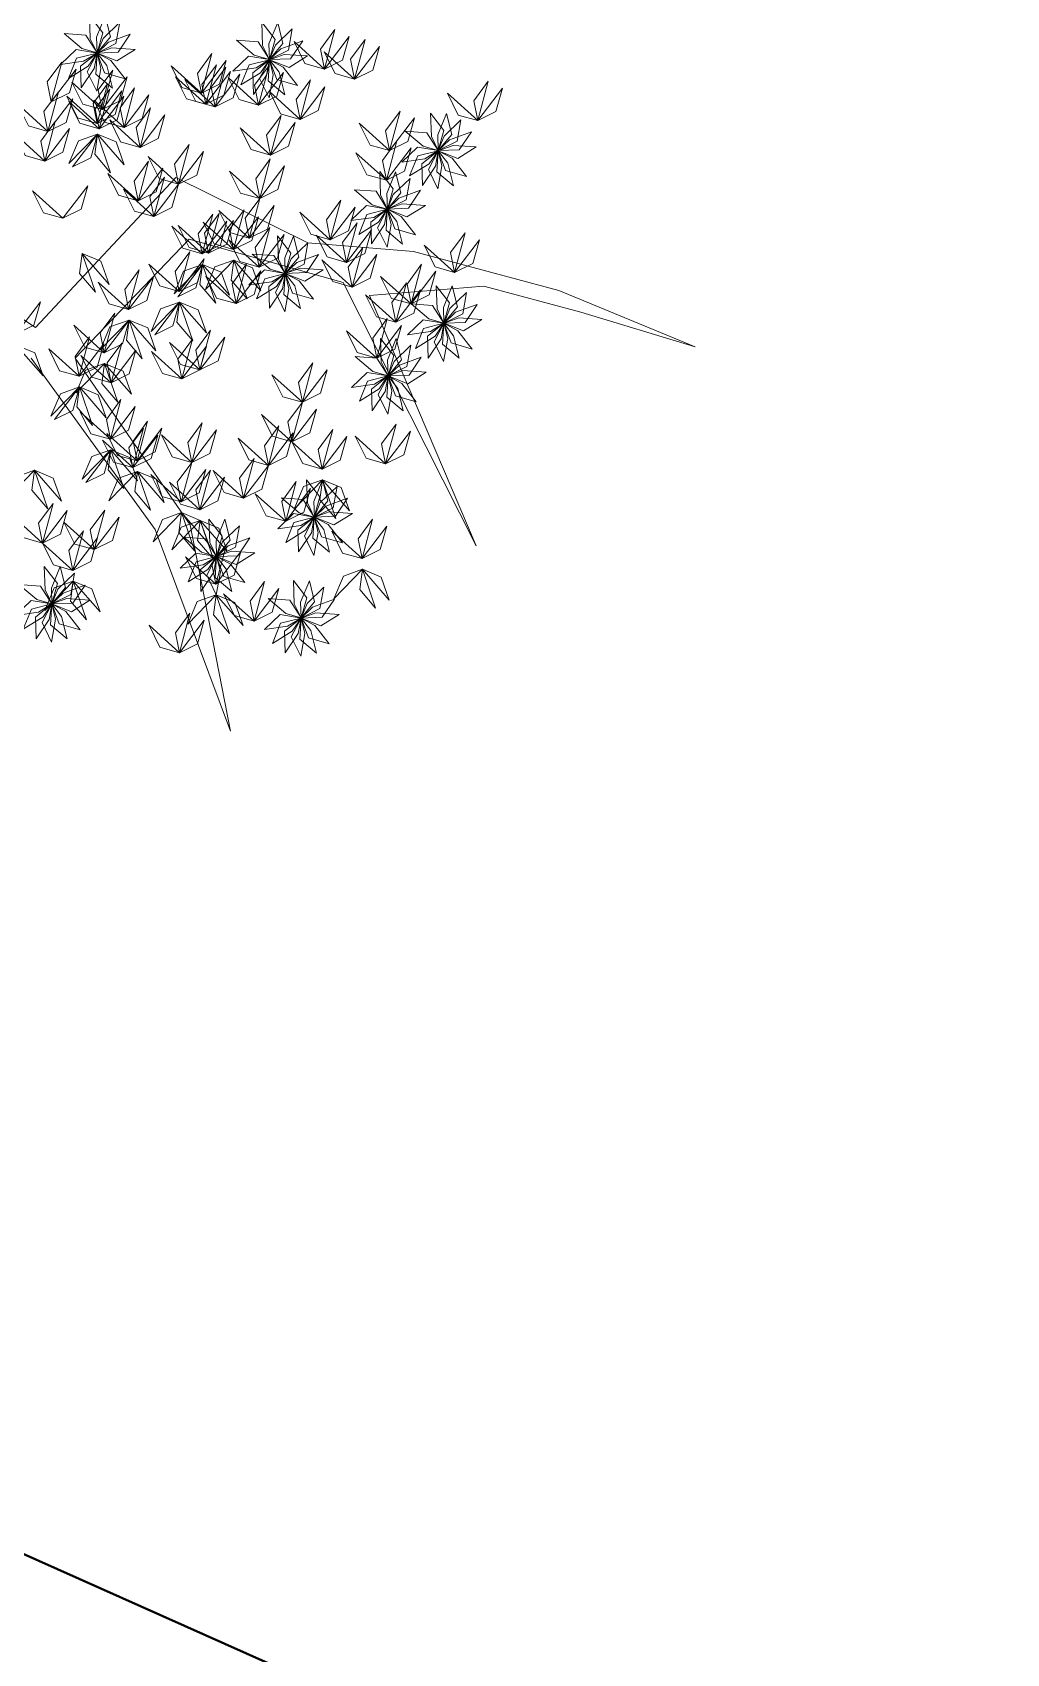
# Model space of a CAD drawing. Header units: inches. Extents: x -422522 to 22891, y -2973 to 414515.
# Drawn here: x 16899.5 to 17042.4, y 7732.5 to 7970.2 of the extents above; entities that cross this region are included whole.
import ezdxf

# ---------------------------------------------------------------- set-up
doc = ezdxf.new("R2010")
doc.units = ezdxf.units.IN
doc.header["$MEASUREMENT"] = 0
doc.layers.get('0').update_dxf_attribs({"lineweight": 40})
doc.layers.add('ARREDAMENTO', color=8, linetype='Continuous', lineweight=13)

msp = doc.modelspace()

# ---------------------------------------------------------------- linework, layer by layer
msp.add_lwpolyline([(16446.99548, 7947.9595), (18274.08639, 7134.48622), (19087.55968, 8961.57713), (17260.46877, 9775.05042)], close=True)
at = {"layer": 'ARREDAMENTO', "lineweight": 0}
for points in [[(16907.88211, 7972.67802), (16908.00125, 7969.27166), (16909.00518, 7967.19495), (16909.83487, 7970.16574), (16907.88211, 7972.67802)], [(16910.21268, 7972.65904), (16908.93602, 7969.49873), (16909.00849, 7967.19322), (16910.97477, 7969.56971), (16910.21268, 7972.65904)], [(16912.33404, 7971.69379), (16909.88234, 7969.32596), (16909.01081, 7967.19029), (16911.7737, 7968.56157), (16912.33404, 7971.69379)], [(16933.15651, 7971.70707), (16933.27564, 7968.30072), (16934.27958, 7966.224), (16935.10926, 7969.19479), (16933.15651, 7971.70707)], [(16935.48708, 7971.6881), (16934.21042, 7968.52779), (16934.28289, 7966.22227), (16936.24917, 7968.59876), (16935.48708, 7971.6881)], [(16904.17177, 7970.02817), (16906.78289, 7967.8374), (16908.99796, 7967.19388), (16907.3454, 7969.7983), (16904.17177, 7970.02817)], [(16913.8794, 7969.94914), (16910.67658, 7968.78322), (16909.01174, 7967.18668), (16912.09351, 7967.31563), (16913.8794, 7969.94914)], [(16929.44616, 7969.05722), (16932.05729, 7966.86646), (16934.27236, 7966.22294), (16932.6198, 7968.82736), (16929.44616, 7969.05722)], [(16937.60844, 7970.72284), (16935.15674, 7968.35502), (16934.2852, 7966.21935), (16937.0481, 7967.59062), (16937.60844, 7970.72284)], [(16939.15379, 7968.9782), (16935.95097, 7967.81228), (16934.28613, 7966.21573), (16937.36791, 7966.34468), (16939.15379, 7968.9782)], [(16942.34326, 7964.83798), (16941.75832, 7967.74414), (16943.88572, 7970.63413), (16942.34326, 7964.83798)], [(16942.34326, 7964.83798), (16944.99707, 7966.15903), (16945.97407, 7969.61206), (16942.34326, 7964.83798)], [(16946.77046, 7963.35782), (16946.18552, 7966.26398), (16948.31292, 7969.15397), (16946.77046, 7963.35782)], [(16903.65828, 7965.49775), (16907.03352, 7965.97229), (16908.99392, 7967.1878), (16905.95268, 7967.7024), (16903.65828, 7965.49775)], [(16904.80713, 7963.46993), (16907.69756, 7965.27628), (16908.99408, 7967.18407), (16906.00646, 7966.4172), (16904.80713, 7963.46993)], [(16906.68145, 7962.08471), (16908.58728, 7964.91053), (16908.99574, 7967.18073), (16906.57832, 7965.26498), (16906.68145, 7962.08471)], [(16908.95714, 7961.5816), (16909.54884, 7964.93828), (16908.99861, 7967.17835), (16907.5694, 7964.44498), (16908.95714, 7961.5816)], [(16911.24073, 7962.04759), (16910.41598, 7965.35474), (16909.00221, 7967.17735), (16908.80832, 7964.09897), (16911.24073, 7962.04759)], [(16913.13735, 7963.40212), (16911.03876, 7966.08789), (16909.0059, 7967.17789), (16910.08086, 7964.2868), (16913.13735, 7963.40212)], [(16914.58154, 7967.72678), (16911.18139, 7967.96436), (16909.01111, 7967.183), (16911.8789, 7966.04733), (16914.58154, 7967.72678)], [(16924.30301, 7961.30308), (16923.71808, 7964.20924), (16925.84548, 7967.09923), (16924.30301, 7961.30308)], [(16928.93268, 7964.5268), (16932.30792, 7965.00134), (16934.26832, 7966.21686), (16931.22708, 7966.73146), (16928.93268, 7964.5268)], [(16939.85594, 7966.75583), (16936.45579, 7966.99342), (16934.28551, 7966.21205), (16937.1533, 7965.07639), (16939.85594, 7966.75583)], [(16942.34326, 7964.83798), (16939.4907, 7965.64473), (16937.89115, 7968.8571), (16942.34326, 7964.83798)], [(16946.77046, 7963.35782), (16943.9179, 7964.16457), (16942.31835, 7967.37694), (16946.77046, 7963.35782)], [(16946.77046, 7963.35782), (16949.42427, 7964.67887), (16950.40127, 7968.1319), (16946.77046, 7963.35782)], [(16902.28312, 7960.04621), (16901.69818, 7962.95237), (16903.82558, 7965.84236), (16902.28312, 7960.04621)], [(16902.28312, 7960.04621), (16904.93693, 7961.36727), (16905.91392, 7964.82029), (16902.28312, 7960.04621)], [(16909.7619, 7958.90082), (16909.17697, 7961.80698), (16911.30437, 7964.69697), (16909.7619, 7958.90082)], [(16924.30301, 7961.30308), (16921.45046, 7962.10982), (16919.85091, 7965.3222), (16924.30301, 7961.30308)], [(16924.30301, 7961.30308), (16926.95683, 7962.62413), (16927.93382, 7966.07715), (16924.30301, 7961.30308)], [(16924.95898, 7959.68069), (16924.37404, 7962.58685), (16926.50145, 7965.47684), (16924.95898, 7959.68069)], [(16924.95898, 7959.68069), (16927.6128, 7961.00174), (16928.58979, 7964.45477), (16924.95898, 7959.68069)], [(16926.32561, 7959.29588), (16925.74067, 7962.20204), (16927.86807, 7965.09203), (16926.32561, 7959.29588)], [(16930.08153, 7962.49899), (16932.97195, 7964.30533), (16934.26847, 7966.21313), (16931.28085, 7965.44626), (16930.08153, 7962.49899)], [(16931.95585, 7961.11376), (16933.86167, 7963.93958), (16934.27013, 7966.20978), (16931.85272, 7964.29404), (16931.95585, 7961.11376)], [(16932.69176, 7959.56209), (16932.10683, 7962.46825), (16934.23423, 7965.35824), (16932.69176, 7959.56209)], [(16932.69176, 7959.56209), (16935.34558, 7960.88314), (16936.32257, 7964.33617), (16932.69176, 7959.56209)], [(16934.23154, 7960.61065), (16934.82323, 7963.96734), (16934.27301, 7966.20741), (16932.84379, 7963.47403), (16934.23154, 7960.61065)], [(16936.51512, 7961.07665), (16935.69038, 7964.3838), (16934.2766, 7966.2064), (16934.08271, 7963.12803), (16936.51512, 7961.07665)], [(16938.41174, 7962.43117), (16936.31316, 7965.11695), (16934.28029, 7966.20695), (16935.35525, 7963.31585), (16938.41174, 7962.43117)], [(16909.7619, 7958.90082), (16906.90935, 7959.70757), (16905.3098, 7962.91994), (16909.7619, 7958.90082)], [(16908.99841, 7956.8594), (16908.41347, 7959.76556), (16910.54088, 7962.65555), (16908.99841, 7956.8594)], [(16909.31567, 7956.08032), (16908.73074, 7958.98648), (16910.85814, 7961.87648), (16909.31567, 7956.08032)], [(16909.7619, 7958.90082), (16912.41572, 7960.22188), (16913.39271, 7963.6749), (16909.7619, 7958.90082)], [(16912.95808, 7956.26249), (16912.37314, 7959.16865), (16914.50054, 7962.05864), (16912.95808, 7956.26249)], [(16924.95898, 7959.68069), (16922.10643, 7960.48744), (16920.50688, 7963.69981), (16924.95898, 7959.68069)], [(16926.32561, 7959.29588), (16923.47305, 7960.10263), (16921.8735, 7963.315), (16926.32561, 7959.29588)], [(16926.32561, 7959.29588), (16928.97942, 7960.61693), (16929.95642, 7964.06996), (16926.32561, 7959.29588)], [(16932.69176, 7959.56209), (16929.83921, 7960.36884), (16928.23966, 7963.58121), (16932.69176, 7959.56209)], [(16938.77393, 7957.45425), (16938.18899, 7960.36041), (16940.31639, 7963.2504), (16938.77393, 7957.45425)], [(16938.77393, 7957.45425), (16941.42774, 7958.7753), (16942.40473, 7962.22833), (16938.77393, 7957.45425)], [(16964.82504, 7957.27815), (16964.24011, 7960.18431), (16966.36751, 7963.0743), (16964.82504, 7957.27815)], [(16964.82504, 7957.27815), (16967.47886, 7958.5992), (16968.45585, 7962.05222), (16964.82504, 7957.27815)], [(16901.80435, 7955.69506), (16898.9518, 7956.50181), (16897.35225, 7959.71418), (16901.80435, 7955.69506)], [(16901.80435, 7955.69506), (16901.21941, 7958.60122), (16903.34682, 7961.49121), (16901.80435, 7955.69506)], [(16901.80435, 7955.69506), (16904.45817, 7957.01611), (16905.43516, 7960.46913), (16901.80435, 7955.69506)], [(16908.99841, 7956.8594), (16906.14586, 7957.66615), (16904.54631, 7960.87852), (16908.99841, 7956.8594)], [(16909.31567, 7956.08032), (16906.46312, 7956.88707), (16904.86357, 7960.09944), (16909.31567, 7956.08032)], [(16912.95808, 7956.26249), (16910.10552, 7957.06924), (16908.50597, 7960.28161), (16912.95808, 7956.26249)], [(16908.99841, 7956.8594), (16911.65223, 7958.18045), (16912.62922, 7961.63347), (16908.99841, 7956.8594)], [(16909.31567, 7956.08032), (16911.96949, 7957.40138), (16912.94648, 7960.8544), (16909.31567, 7956.08032)], [(16912.95808, 7956.26249), (16915.61189, 7957.58354), (16916.58889, 7961.03656), (16912.95808, 7956.26249)], [(16938.77393, 7957.45425), (16935.92137, 7958.261), (16934.32182, 7961.47337), (16938.77393, 7957.45425)], [(16964.82504, 7957.27815), (16961.97249, 7958.08489), (16960.37294, 7961.29726), (16964.82504, 7957.27815)], [(16901.32559, 7951.34391), (16900.74065, 7954.25006), (16902.86805, 7957.14006), (16901.32559, 7951.34391)], [(16915.31296, 7953.35145), (16912.4604, 7954.1582), (16910.86085, 7957.37057), (16915.31296, 7953.35145)], [(16915.31296, 7953.35145), (16914.72802, 7956.25761), (16916.85542, 7959.1476), (16915.31296, 7953.35145)], [(16915.31296, 7953.35145), (16917.96677, 7954.6725), (16918.94377, 7958.12552), (16915.31296, 7953.35145)], [(16934.43309, 7952.21688), (16933.84816, 7955.12303), (16935.97556, 7958.01303), (16934.43309, 7952.21688)], [(16934.43309, 7952.21688), (16937.08691, 7953.53793), (16938.0639, 7956.99095), (16934.43309, 7952.21688)], [(16951.89936, 7952.88524), (16951.31443, 7955.7914), (16953.44183, 7958.68139), (16951.89936, 7952.88524)], [(16951.89936, 7952.88524), (16954.55318, 7954.20629), (16955.53017, 7957.65931), (16951.89936, 7952.88524)], [(16957.90701, 7958.36223), (16958.02614, 7954.95588), (16959.03008, 7952.87916), (16959.85976, 7955.84995), (16957.90701, 7958.36223)], [(16960.23757, 7958.34326), (16958.96092, 7955.18295), (16959.03338, 7952.87743), (16960.99967, 7955.25392), (16960.23757, 7958.34326)], [(16962.35894, 7957.378), (16959.90724, 7955.01018), (16959.0357, 7952.87451), (16961.79859, 7954.24578), (16962.35894, 7957.378)], [(16901.32559, 7951.34391), (16898.47303, 7952.15065), (16896.87348, 7955.36302), (16901.32559, 7951.34391)], [(16901.32559, 7951.34391), (16903.9794, 7952.66496), (16904.9564, 7956.11798), (16901.32559, 7951.34391)], [(16909.05077, 7955.29241), (16906.25844, 7954.29704), (16904.8769, 7950.98505), (16909.05077, 7955.29241)], [(16905.41996, 7950.51834), (16908.07378, 7951.83939), (16909.05077, 7955.29241), (16905.41996, 7950.51834)], [(16909.05077, 7955.29241), (16908.66115, 7952.35369), (16910.97673, 7949.61216), (16909.05077, 7955.29241)], [(16909.05077, 7955.29241), (16911.78686, 7954.15147), (16912.99218, 7950.77137), (16909.05077, 7955.29241)], [(16934.43309, 7952.21688), (16931.58054, 7953.02362), (16929.98099, 7956.23599), (16934.43309, 7952.21688)], [(16951.89936, 7952.88524), (16949.04681, 7953.69198), (16947.44726, 7956.90436), (16951.89936, 7952.88524)], [(16954.19666, 7955.71238), (16956.80779, 7953.52162), (16959.02285, 7952.8781), (16957.37029, 7955.48252), (16954.19666, 7955.71238)], [(16963.90429, 7955.63336), (16960.70147, 7954.46744), (16959.03663, 7952.87089), (16962.1184, 7952.99985), (16963.90429, 7955.63336)], [(16920.96122, 7947.97677), (16920.37628, 7950.88293), (16922.50368, 7953.77292), (16920.96122, 7947.97677)], [(16920.96122, 7947.97677), (16923.61503, 7949.29782), (16924.59202, 7952.75085), (16920.96122, 7947.97677)], [(16951.4206, 7948.53408), (16948.56805, 7949.34083), (16946.96849, 7952.5532), (16951.4206, 7948.53408)], [(16951.4206, 7948.53408), (16950.83566, 7951.44024), (16952.96306, 7954.33023), (16951.4206, 7948.53408)], [(16951.4206, 7948.53408), (16954.07442, 7949.85513), (16955.05141, 7953.30816), (16951.4206, 7948.53408)], [(16953.68317, 7951.18196), (16957.05841, 7951.6565), (16959.01881, 7952.87202), (16955.97757, 7953.38662), (16953.68317, 7951.18196)], [(16954.83203, 7949.15415), (16957.72245, 7950.96049), (16959.01897, 7952.86829), (16956.03135, 7952.10142), (16954.83203, 7949.15415)], [(16956.70634, 7947.76893), (16958.61217, 7950.59475), (16959.02063, 7952.86495), (16956.60321, 7950.9492), (16956.70634, 7947.76893)], [(16958.98204, 7947.26582), (16959.57373, 7950.6225), (16959.0235, 7952.86257), (16957.59429, 7950.1292), (16958.98204, 7947.26582)], [(16961.26562, 7947.73181), (16960.44087, 7951.03896), (16959.0271, 7952.86156), (16958.83321, 7949.78319), (16961.26562, 7947.73181)], [(16963.16224, 7949.08633), (16961.06366, 7951.77211), (16959.03079, 7952.86211), (16960.10575, 7949.97101), (16963.16224, 7949.08633)], [(16964.60643, 7953.411), (16961.20629, 7953.64858), (16959.03601, 7952.86722), (16961.9038, 7951.73155), (16964.60643, 7953.411)], [(16915.01303, 7945.51182), (16914.42809, 7948.41798), (16916.55549, 7951.30797), (16915.01303, 7945.51182)], [(16915.01303, 7945.51182), (16917.66684, 7946.83287), (16918.64384, 7950.2859), (16915.01303, 7945.51182)], [(16920.96122, 7947.97677), (16918.10866, 7948.78352), (16916.50911, 7951.99589), (16920.96122, 7947.97677)], [(16932.86603, 7945.85289), (16930.01347, 7946.65964), (16928.41392, 7949.87201), (16932.86603, 7945.85289)], [(16932.86603, 7945.85289), (16932.28109, 7948.75905), (16934.40849, 7951.64904), (16932.86603, 7945.85289)], [(16932.86603, 7945.85289), (16935.51984, 7947.17394), (16936.49684, 7950.62697), (16932.86603, 7945.85289)], [(16903.99558, 7942.95641), (16906.64939, 7944.27746), (16907.62638, 7947.73049), (16903.99558, 7942.95641)], [(16915.01303, 7945.51182), (16912.16047, 7946.31857), (16910.56092, 7949.53094), (16915.01303, 7945.51182)], [(16917.33041, 7943.2027), (16916.74547, 7946.10886), (16918.87287, 7948.99885), (16917.33041, 7943.2027)], [(16917.33041, 7943.2027), (16919.98422, 7944.52375), (16920.96122, 7947.97677), (16917.33041, 7943.2027)], [(16950.44422, 7949.79022), (16950.56336, 7946.38387), (16951.56729, 7944.30715), (16952.39698, 7947.27794), (16950.44422, 7949.79022)], [(16952.77479, 7949.77125), (16951.49813, 7946.61094), (16951.5706, 7944.30542), (16953.53688, 7946.68191), (16952.77479, 7949.77125)], [(16954.89615, 7948.80599), (16952.44445, 7946.43817), (16951.57292, 7944.3025), (16954.33581, 7945.67377), (16954.89615, 7948.80599)], [(16903.99558, 7942.95641), (16901.14302, 7943.76316), (16899.54347, 7946.97553), (16903.99558, 7942.95641)], [(16917.33041, 7943.2027), (16914.47785, 7944.00945), (16912.8783, 7947.22182), (16917.33041, 7943.2027)], [(16931.32356, 7940.05674), (16930.73863, 7942.9629), (16932.86603, 7945.85289), (16931.32356, 7940.05674)], [(16943.20662, 7939.81485), (16942.62169, 7942.721), (16944.74909, 7945.611), (16943.20662, 7939.81485)], [(16946.73388, 7947.14037), (16949.345, 7944.94961), (16951.56007, 7944.30609), (16949.90751, 7946.91051), (16946.73388, 7947.14037)], [(16956.44151, 7947.06135), (16953.23869, 7945.89543), (16951.57385, 7944.29888), (16954.65562, 7944.42783), (16956.44151, 7947.06135)], [(16924.42329, 7937.76278), (16923.83835, 7940.66894), (16925.96575, 7943.55893), (16924.42329, 7937.76278)], [(16925.35976, 7937.85311), (16924.77483, 7940.75927), (16926.90223, 7943.64926), (16925.35976, 7937.85311)], [(16931.32356, 7940.05674), (16928.47101, 7940.86349), (16926.87146, 7944.07586), (16931.32356, 7940.05674)], [(16929.01882, 7938.38656), (16928.43388, 7941.29271), (16930.56128, 7944.18271), (16929.01882, 7938.38656)], [(16929.01882, 7938.38656), (16931.67263, 7939.70761), (16932.64963, 7943.16063), (16929.01882, 7938.38656)], [(16931.32356, 7940.05674), (16933.97738, 7941.37779), (16934.95437, 7944.83082), (16931.32356, 7940.05674)], [(16943.20662, 7939.81485), (16940.35407, 7940.62159), (16938.75452, 7943.83396), (16943.20662, 7939.81485)], [(16943.20662, 7939.81485), (16945.86044, 7941.1359), (16946.83743, 7944.58892), (16943.20662, 7939.81485)], [(16946.22039, 7942.60995), (16949.59563, 7943.08449), (16951.55603, 7944.30001), (16948.51479, 7944.81461), (16946.22039, 7942.60995)], [(16947.36924, 7940.58214), (16950.25967, 7942.38848), (16951.55619, 7944.29628), (16948.56857, 7943.52941), (16947.36924, 7940.58214)], [(16949.24356, 7939.19691), (16951.14939, 7942.02274), (16951.55785, 7944.29293), (16949.14043, 7942.37719), (16949.24356, 7939.19691)], [(16951.51925, 7938.69381), (16952.11095, 7942.05049), (16951.56072, 7944.29056), (16950.13151, 7941.55718), (16951.51925, 7938.69381)], [(16953.80284, 7939.1598), (16952.97809, 7942.46695), (16951.56432, 7944.28955), (16951.37043, 7941.21118), (16953.80284, 7939.1598)], [(16955.69946, 7940.51432), (16953.60087, 7943.2001), (16951.56801, 7944.2901), (16952.64297, 7941.399), (16955.69946, 7940.51432)], [(16957.14365, 7944.83898), (16953.7435, 7945.07657), (16951.57322, 7944.2952), (16954.44101, 7943.15954), (16957.14365, 7944.83898)], [(16924.42329, 7937.76278), (16921.57073, 7938.56952), (16919.97118, 7941.7819), (16924.42329, 7937.76278)], [(16925.35976, 7937.85311), (16922.50721, 7938.65986), (16920.90766, 7941.87223), (16925.35976, 7937.85311)], [(16924.42329, 7937.76278), (16927.0771, 7939.08383), (16928.05409, 7942.53685), (16924.42329, 7937.76278)], [(16929.01882, 7938.38656), (16926.16626, 7939.1933), (16924.56671, 7942.40567), (16929.01882, 7938.38656)], [(16925.35976, 7937.85311), (16928.01358, 7939.17416), (16928.99057, 7942.62718), (16925.35976, 7937.85311)], [(16932.78259, 7935.78603), (16932.19766, 7938.69219), (16934.32506, 7941.58218), (16932.78259, 7935.78603)], [(16932.78259, 7935.78603), (16935.43641, 7937.10708), (16936.4134, 7940.5601), (16932.78259, 7935.78603)], [(16935.47688, 7940.35515), (16935.59601, 7936.9488), (16936.59995, 7934.87208), (16937.42963, 7937.84287), (16935.47688, 7940.35515)], [(16945.59488, 7936.47995), (16942.74233, 7937.2867), (16941.14278, 7940.49907), (16945.59488, 7936.47995)], [(16945.59488, 7936.47995), (16945.00995, 7939.38611), (16947.13735, 7942.2761), (16945.59488, 7936.47995)], [(16945.59488, 7936.47995), (16948.2487, 7937.801), (16949.22569, 7941.25403), (16945.59488, 7936.47995)], [(16961.42717, 7935.01081), (16960.84223, 7937.91697), (16962.96963, 7940.80696), (16961.42717, 7935.01081)], [(16921.05952, 7932.22383), (16920.47458, 7935.12999), (16922.60198, 7938.01998), (16921.05952, 7932.22383)], [(16921.05952, 7932.22383), (16920.47458, 7935.12999), (16922.60198, 7938.01998), (16921.05952, 7932.22383)], [(16932.78259, 7935.78603), (16929.93004, 7936.59278), (16928.33049, 7939.80515), (16932.78259, 7935.78603)], [(16937.80745, 7940.33618), (16936.53079, 7937.17586), (16936.60326, 7934.87035), (16938.56954, 7937.24684), (16937.80745, 7940.33618)], [(16939.92881, 7939.37092), (16937.47711, 7937.00309), (16936.60558, 7934.86743), (16939.36847, 7936.2387), (16939.92881, 7939.37092)], [(16946.4147, 7932.85619), (16945.82976, 7935.76235), (16947.95716, 7938.65234), (16946.4147, 7932.85619)], [(16961.42717, 7935.01081), (16958.57461, 7935.81755), (16956.97506, 7939.02993), (16961.42717, 7935.01081)], [(16961.42717, 7935.01081), (16964.08098, 7936.33186), (16965.05798, 7939.78488), (16961.42717, 7935.01081)], [(16906.8227, 7937.78202), (16906.43308, 7934.84329), (16908.74866, 7932.10176), (16906.8227, 7937.78202)], [(16906.8227, 7937.78202), (16909.55879, 7936.64107), (16910.76411, 7933.26097), (16906.8227, 7937.78202)], [(16921.05952, 7932.22383), (16918.20696, 7933.03058), (16916.60741, 7936.24295), (16921.05952, 7932.22383)], [(16921.05952, 7932.22383), (16918.20696, 7933.03058), (16916.60741, 7936.24295), (16921.05952, 7932.22383)], [(16924.47565, 7936.19579), (16921.68331, 7935.20042), (16920.30178, 7931.88843), (16924.47565, 7936.19579)], [(16920.84484, 7931.42172), (16923.49865, 7932.74277), (16924.47565, 7936.19579), (16920.84484, 7931.42172)], [(16921.05952, 7932.22383), (16923.71333, 7933.54488), (16924.69033, 7936.99791), (16921.05952, 7932.22383)], [(16921.05952, 7932.22383), (16923.71333, 7933.54488), (16924.69033, 7936.99791), (16921.05952, 7932.22383)], [(16924.47565, 7936.19579), (16924.08602, 7933.25707), (16926.4016, 7930.51554), (16924.47565, 7936.19579)], [(16924.47565, 7936.19579), (16927.21173, 7935.05485), (16928.41706, 7931.67475), (16924.47565, 7936.19579)], [(16929.07118, 7936.81957), (16926.27884, 7935.8242), (16924.89731, 7932.51221), (16929.07118, 7936.81957)], [(16929.07118, 7936.81957), (16928.68155, 7933.88085), (16930.99714, 7931.13932), (16929.07118, 7936.81957)], [(16929.39164, 7930.45383), (16928.8067, 7933.35999), (16930.9341, 7936.24998), (16929.39164, 7930.45383)], [(16929.07118, 7936.81957), (16931.80726, 7935.67863), (16933.01259, 7932.29853), (16929.07118, 7936.81957)], [(16931.76653, 7937.7053), (16934.37766, 7935.51454), (16936.59273, 7934.87101), (16934.94017, 7937.47543), (16931.76653, 7937.7053)], [(16942.17631, 7935.40391), (16938.77616, 7935.64149), (16936.60588, 7934.86013), (16939.47367, 7933.72446), (16942.17631, 7935.40391)], [(16941.47417, 7937.62628), (16938.27135, 7936.46035), (16936.6065, 7934.86381), (16939.68828, 7934.99276), (16941.47417, 7937.62628)], [(16946.4147, 7932.85619), (16943.56214, 7933.66293), (16941.96259, 7936.8753), (16946.4147, 7932.85619)], [(16946.4147, 7932.85619), (16949.06851, 7934.17724), (16950.04551, 7937.63026), (16946.4147, 7932.85619)], [(16955.03533, 7930.4064), (16954.4504, 7933.31256), (16956.5778, 7936.20255), (16955.03533, 7930.4064)], [(16913.63421, 7929.58306), (16910.78165, 7930.38981), (16909.1821, 7933.60218), (16913.63421, 7929.58306)], [(16913.63421, 7929.58306), (16913.04927, 7932.48922), (16915.17667, 7935.37921), (16913.63421, 7929.58306)], [(16913.63421, 7929.58306), (16916.28802, 7930.90411), (16917.26501, 7934.35714), (16913.63421, 7929.58306)], [(16929.39164, 7930.45383), (16926.53908, 7931.26058), (16924.93953, 7934.47295), (16929.39164, 7930.45383)], [(16929.39164, 7930.45383), (16932.04546, 7931.77488), (16933.02245, 7935.22791), (16929.39164, 7930.45383)], [(16931.25305, 7933.17488), (16934.62829, 7933.64942), (16936.58869, 7934.86493), (16933.54745, 7935.37954), (16931.25305, 7933.17488)], [(16932.4019, 7931.14706), (16935.29232, 7932.95341), (16936.58884, 7934.8612), (16933.60122, 7934.09434), (16932.4019, 7931.14706)], [(16934.27622, 7929.76184), (16936.18204, 7932.58766), (16936.5905, 7934.85786), (16934.17309, 7932.94212), (16934.27622, 7929.76184)], [(16936.55191, 7929.25873), (16937.1436, 7932.61542), (16936.59338, 7934.85548), (16935.16416, 7932.12211), (16936.55191, 7929.25873)], [(16938.83549, 7929.72473), (16938.01075, 7933.03187), (16936.59697, 7934.85448), (16936.40308, 7931.77611), (16938.83549, 7929.72473)], [(16940.73211, 7931.07925), (16938.63353, 7933.76502), (16936.60066, 7934.85502), (16937.67562, 7931.96393), (16940.73211, 7931.07925)], [(16955.03533, 7930.4064), (16952.18278, 7931.21314), (16950.58323, 7934.42552), (16955.03533, 7930.4064)], [(16952.81868, 7927.70362), (16952.23374, 7930.60978), (16954.36114, 7933.49977), (16952.81868, 7927.70362)], [(16955.03533, 7930.4064), (16957.68915, 7931.72745), (16958.66614, 7935.18047), (16955.03533, 7930.4064)], [(16952.81868, 7927.70362), (16949.96612, 7928.51037), (16948.36657, 7931.72274), (16952.81868, 7927.70362)], [(16952.81868, 7927.70362), (16955.47249, 7929.02468), (16956.44948, 7932.4777), (16952.81868, 7927.70362)], [(16958.74568, 7933.05625), (16958.86481, 7929.64989), (16959.86875, 7927.57318), (16960.69843, 7930.54397), (16958.74568, 7933.05625)], [(16961.07625, 7933.03727), (16959.79959, 7929.87696), (16959.87206, 7927.57145), (16961.83834, 7929.94794), (16961.07625, 7933.03727)], [(16963.19761, 7932.07202), (16960.74591, 7929.70419), (16959.87438, 7927.56852), (16962.63727, 7928.9398), (16963.19761, 7932.07202)], [(16897.09338, 7925.93731), (16899.74719, 7927.25836), (16900.72418, 7930.71138), (16897.09338, 7925.93731)], [(16910.05576, 7923.242), (16909.47082, 7926.14816), (16911.59822, 7929.03815), (16910.05576, 7923.242)], [(16921.11188, 7930.65685), (16918.31955, 7929.66147), (16916.93801, 7926.34949), (16921.11188, 7930.65685)], [(16917.48107, 7925.88277), (16920.13489, 7927.20382), (16921.11188, 7930.65685), (16917.48107, 7925.88277)], [(16921.11188, 7930.65685), (16920.72225, 7927.71812), (16923.03784, 7924.9766), (16921.11188, 7930.65685)], [(16921.11188, 7930.65685), (16923.84797, 7929.5159), (16925.05329, 7926.1358), (16921.11188, 7930.65685)], [(16955.03533, 7930.4064), (16957.64646, 7928.21563), (16959.86153, 7927.57211), (16958.20897, 7930.17653), (16955.03533, 7930.4064)], [(16964.74297, 7930.32737), (16961.54014, 7929.16145), (16959.8753, 7927.56491), (16962.95708, 7927.69386), (16964.74297, 7930.32737)], [(16910.05576, 7923.242), (16907.2032, 7924.04875), (16905.60365, 7927.26112), (16910.05576, 7923.242)], [(16913.68657, 7928.01607), (16910.89423, 7927.0207), (16909.5127, 7923.70871), (16913.68657, 7928.01607)], [(16910.05576, 7923.242), (16912.70957, 7924.56305), (16913.68657, 7928.01607), (16910.05576, 7923.242)], [(16913.68657, 7928.01607), (16913.29694, 7925.07735), (16915.61252, 7922.33582), (16913.68657, 7928.01607)], [(16913.68657, 7928.01607), (16916.42265, 7926.87513), (16917.62798, 7923.49503), (16913.68657, 7928.01607)], [(16924.0912, 7920.72745), (16923.50626, 7923.63361), (16925.63366, 7926.5236), (16924.0912, 7920.72745)], [(16950.01316, 7922.44422), (16947.16061, 7923.25096), (16945.56106, 7926.46333), (16950.01316, 7922.44422)], [(16950.01316, 7922.44422), (16949.42822, 7925.35038), (16951.55563, 7928.24037), (16950.01316, 7922.44422)], [(16950.01316, 7922.44422), (16952.66698, 7923.76527), (16953.64397, 7927.21829), (16950.01316, 7922.44422)], [(16954.52185, 7925.87598), (16957.89709, 7926.35052), (16959.85749, 7927.56603), (16956.81625, 7928.08063), (16954.52185, 7925.87598)], [(16955.6707, 7923.84816), (16958.56112, 7925.65451), (16959.85764, 7927.5623), (16956.87002, 7926.79543), (16955.6707, 7923.84816)], [(16957.54502, 7922.46294), (16959.45084, 7925.28876), (16959.8593, 7927.55896), (16957.44189, 7925.64321), (16957.54502, 7922.46294)], [(16959.82071, 7921.95983), (16960.4124, 7925.31651), (16959.86218, 7927.55658), (16958.43296, 7924.82321), (16959.82071, 7921.95983)], [(16962.10429, 7922.42582), (16961.27955, 7925.73297), (16959.86577, 7927.55558), (16959.67188, 7924.4772), (16962.10429, 7922.42582)], [(16964.00091, 7923.78035), (16961.90233, 7926.46612), (16959.86946, 7927.55612), (16960.94442, 7924.66503), (16964.00091, 7923.78035)], [(16965.44511, 7928.10501), (16962.04496, 7928.34259), (16959.87468, 7927.56123), (16962.74247, 7926.42556), (16965.44511, 7928.10501)], [(16897.14574, 7924.37032), (16899.88182, 7923.22938), (16901.08715, 7919.84928), (16897.14574, 7924.37032)], [(16906.35798, 7919.78852), (16903.50542, 7920.59526), (16901.90587, 7923.80764), (16906.35798, 7919.78852)], [(16906.35798, 7919.78852), (16905.77304, 7922.69468), (16907.90044, 7925.58467), (16906.35798, 7919.78852)], [(16906.35798, 7919.78852), (16909.01179, 7921.10957), (16909.98878, 7924.56259), (16906.35798, 7919.78852)], [(16911.0711, 7918.83489), (16910.48616, 7921.74105), (16912.61356, 7924.63104), (16911.0711, 7918.83489)], [(16924.0912, 7920.72745), (16921.23864, 7921.5342), (16919.63909, 7924.74657), (16924.0912, 7920.72745)], [(16921.43738, 7919.4064), (16920.85244, 7922.31256), (16922.97984, 7925.20255), (16921.43738, 7919.4064)], [(16921.43738, 7919.4064), (16924.0912, 7920.72745), (16925.06819, 7924.18047), (16921.43738, 7919.4064)], [(16924.0912, 7920.72745), (16926.74501, 7922.0485), (16927.722, 7925.50152), (16924.0912, 7920.72745)], [(16950.54988, 7925.32393), (16950.66901, 7921.91758), (16951.67295, 7919.84086), (16952.50263, 7922.81165), (16950.54988, 7925.32393)], [(16952.88044, 7925.30496), (16951.60379, 7922.14465), (16951.67625, 7919.83913), (16953.64253, 7922.21562), (16952.88044, 7925.30496)], [(16955.00181, 7924.3397), (16952.55011, 7921.97187), (16951.67857, 7919.83621), (16954.44146, 7921.20748), (16955.00181, 7924.3397)], [(16910.10812, 7921.67501), (16907.31578, 7920.67964), (16905.93425, 7917.36765), (16910.10812, 7921.67501)], [(16911.0711, 7918.83489), (16908.21854, 7919.64164), (16906.61899, 7922.85401), (16911.0711, 7918.83489)], [(16910.10812, 7921.67501), (16909.71849, 7918.73629), (16912.03408, 7915.99476), (16910.10812, 7921.67501)], [(16910.10812, 7921.67501), (16912.84421, 7920.53407), (16914.04953, 7917.15397), (16910.10812, 7921.67501)], [(16911.0711, 7918.83489), (16913.72491, 7920.15594), (16914.70191, 7923.60896), (16911.0711, 7918.83489)], [(16921.43738, 7919.4064), (16918.58482, 7920.21315), (16916.98527, 7923.42552), (16921.43738, 7919.4064)], [(16939.10477, 7915.97755), (16938.51983, 7918.88371), (16940.64723, 7921.7737), (16939.10477, 7915.97755)], [(16946.83953, 7922.67408), (16949.45066, 7920.48332), (16951.66572, 7919.8398), (16950.01316, 7922.44422), (16946.83953, 7922.67408)], [(16956.54716, 7922.59506), (16953.34434, 7921.42914), (16951.6795, 7919.83259), (16954.76127, 7919.96154), (16956.54716, 7922.59506)], [(16939.10477, 7915.97755), (16936.25221, 7916.7843), (16934.65266, 7919.99667), (16939.10477, 7915.97755)], [(16939.10477, 7915.97755), (16941.75858, 7917.2986), (16942.73557, 7920.75163), (16939.10477, 7915.97755)], [(16946.32604, 7918.14366), (16949.70128, 7918.6182), (16951.66168, 7919.83372), (16948.62044, 7920.34832), (16946.32604, 7918.14366)], [(16947.4749, 7916.11585), (16950.36532, 7917.92219), (16951.66184, 7919.82999), (16948.67422, 7919.06312), (16947.4749, 7916.11585)], [(16949.34921, 7914.73062), (16951.25504, 7917.55644), (16951.6635, 7919.82664), (16949.24608, 7917.9109), (16949.34921, 7914.73062)], [(16951.62491, 7914.22751), (16952.2166, 7917.5842), (16951.66637, 7919.82426), (16950.23716, 7917.09089), (16951.62491, 7914.22751)], [(16953.90849, 7914.69351), (16953.08374, 7918.00066), (16951.66997, 7919.82326), (16951.47608, 7916.74489), (16953.90849, 7914.69351)], [(16955.80511, 7916.04803), (16953.70653, 7918.73381), (16951.67366, 7919.82381), (16952.74862, 7916.93271), (16955.80511, 7916.04803)], [(16957.2493, 7920.37269), (16953.84916, 7920.61028), (16951.67888, 7919.82891), (16954.54667, 7918.69324), (16957.2493, 7920.37269)], [(16906.41034, 7918.22153), (16903.618, 7917.22616), (16902.23647, 7913.91417), (16906.41034, 7918.22153)], [(16902.77953, 7913.44746), (16905.43334, 7914.76851), (16906.41034, 7918.22153), (16902.77953, 7913.44746)], [(16906.41034, 7918.22153), (16906.02071, 7915.28281), (16908.33629, 7912.54128), (16906.41034, 7918.22153)], [(16906.41034, 7918.22153), (16909.14642, 7917.08059), (16910.35175, 7913.70049), (16906.41034, 7918.22153)], [(16910.9522, 7910.56047), (16908.09965, 7911.36721), (16906.5001, 7914.57958), (16910.9522, 7910.56047)], [(16910.9522, 7910.56047), (16910.36727, 7913.46662), (16912.49467, 7916.35662), (16910.9522, 7910.56047)], [(16910.9522, 7910.56047), (16913.60602, 7911.88152), (16914.58301, 7915.33454), (16910.9522, 7910.56047)], [(16937.5623, 7910.1814), (16934.70975, 7910.98815), (16933.1102, 7914.20052), (16937.5623, 7910.1814)], [(16937.5623, 7910.1814), (16936.97736, 7913.08756), (16939.10477, 7915.97755), (16937.5623, 7910.1814)], [(16937.5623, 7910.1814), (16940.21612, 7911.50245), (16941.19311, 7914.95548), (16937.5623, 7910.1814)], [(16914.26076, 7906.39399), (16913.67582, 7909.30015), (16915.80322, 7912.19014), (16914.26076, 7906.39399)], [(16914.87158, 7907.38266), (16914.28664, 7910.28882), (16916.41404, 7913.17881), (16914.87158, 7907.38266)], [(16914.87158, 7907.38266), (16917.52539, 7908.70371), (16918.50238, 7912.15674), (16914.87158, 7907.38266)], [(16922.88481, 7907.15878), (16922.29987, 7910.06494), (16924.42727, 7912.95493), (16922.88481, 7907.15878)], [(16922.88481, 7907.15878), (16925.53862, 7908.47983), (16926.51561, 7911.93285), (16922.88481, 7907.15878)], [(16934.12484, 7906.70016), (16933.53991, 7909.60632), (16935.66731, 7912.49631), (16934.12484, 7906.70016)], [(16942.01441, 7906.16228), (16941.42947, 7909.06844), (16943.55687, 7911.95843), (16942.01441, 7906.16228)], [(16951.3108, 7906.9603), (16950.72586, 7909.86646), (16952.85326, 7912.75645), (16951.3108, 7906.9603)], [(16914.26076, 7906.39399), (16911.4082, 7907.20074), (16909.80865, 7910.41311), (16914.26076, 7906.39399)], [(16914.87158, 7907.38266), (16912.01902, 7908.18941), (16910.41947, 7911.40178), (16914.87158, 7907.38266)], [(16914.26076, 7906.39399), (16916.91457, 7907.71504), (16917.89157, 7911.16807), (16914.26076, 7906.39399)], [(16922.88481, 7907.15878), (16920.03225, 7907.96553), (16918.4327, 7911.1779), (16922.88481, 7907.15878)], [(16934.12484, 7906.70016), (16931.27229, 7907.50691), (16929.67274, 7910.71928), (16934.12484, 7906.70016)], [(16934.12484, 7906.70016), (16936.77866, 7908.02121), (16937.75565, 7911.47424), (16934.12484, 7906.70016)], [(16942.01441, 7906.16228), (16939.16185, 7906.96903), (16937.5623, 7910.1814), (16942.01441, 7906.16228)], [(16942.01441, 7906.16228), (16944.66822, 7907.48333), (16945.64522, 7910.93636), (16942.01441, 7906.16228)], [(16951.3108, 7906.9603), (16948.45824, 7907.76704), (16946.85869, 7910.97942), (16951.3108, 7906.9603)], [(16951.3108, 7906.9603), (16953.96461, 7908.28135), (16954.9416, 7911.73437), (16951.3108, 7906.9603)], [(16911.00457, 7908.99348), (16908.21223, 7907.9981), (16906.83069, 7904.68612), (16911.00457, 7908.99348)], [(16907.37376, 7904.21941), (16910.02757, 7905.54046), (16911.00457, 7908.99348), (16907.37376, 7904.21941)], [(16911.00457, 7908.99348), (16910.61494, 7906.05476), (16912.93052, 7903.31323), (16911.00457, 7908.99348)], [(16911.00457, 7908.99348), (16913.74065, 7907.85254), (16914.94598, 7904.47244), (16911.00457, 7908.99348)], [(16921.34234, 7901.36263), (16920.7574, 7904.26879), (16922.88481, 7907.15878), (16921.34234, 7901.36263)], [(16930.49404, 7901.92609), (16929.9091, 7904.83225), (16932.0365, 7907.72224), (16930.49404, 7901.92609)], [(16899.84055, 7906.00465), (16897.04822, 7905.00928), (16895.66668, 7901.69729), (16899.84055, 7906.00465)], [(16899.84055, 7906.00465), (16899.45092, 7903.06593), (16901.76651, 7900.3244), (16899.84055, 7906.00465)], [(16899.84055, 7906.00465), (16902.57664, 7904.86371), (16903.78196, 7901.48361), (16899.84055, 7906.00465)], [(16914.92394, 7905.81568), (16912.1316, 7904.8203), (16910.75007, 7901.50832), (16914.92394, 7905.81568)], [(16914.92394, 7905.81568), (16914.53431, 7902.87695), (16916.84989, 7900.13543), (16914.92394, 7905.81568)], [(16914.92394, 7905.81568), (16917.66002, 7904.67473), (16918.86535, 7901.29463), (16914.92394, 7905.81568)], [(16921.34234, 7901.36263), (16918.48979, 7902.16938), (16916.89024, 7905.38175), (16921.34234, 7901.36263)], [(16921.34234, 7901.36263), (16923.99616, 7902.68368), (16924.97315, 7906.1367), (16921.34234, 7901.36263)], [(16924.07843, 7900.22169), (16923.49349, 7903.12784), (16925.62089, 7906.01784), (16924.07843, 7900.22169)], [(16924.07843, 7900.22169), (16926.73224, 7901.54274), (16927.70923, 7904.99576), (16924.07843, 7900.22169)], [(16930.49404, 7901.92609), (16927.64148, 7902.73284), (16926.04193, 7905.94521), (16930.49404, 7901.92609)], [(16930.49404, 7901.92609), (16933.14785, 7903.24714), (16934.12484, 7906.70016), (16930.49404, 7901.92609)], [(16924.07843, 7900.22169), (16921.22587, 7901.02843), (16919.62632, 7904.2408), (16924.07843, 7900.22169)], [(16936.65957, 7898.53633), (16933.80701, 7899.34308), (16932.20746, 7902.55545), (16936.65957, 7898.53633)], [(16936.65957, 7898.53633), (16936.07463, 7901.44249), (16938.20203, 7904.33248), (16936.65957, 7898.53633)], [(16936.65957, 7898.53633), (16939.31338, 7899.85738), (16940.29038, 7903.3104), (16936.65957, 7898.53633)], [(16942.06677, 7904.5953), (16939.27443, 7903.59992), (16937.8929, 7900.28794), (16942.06677, 7904.5953)], [(16939.7362, 7904.61427), (16939.85533, 7901.20792), (16940.85927, 7899.1312), (16941.68895, 7902.10199), (16939.7362, 7904.61427)], [(16942.06677, 7904.5953), (16940.79011, 7901.43499), (16940.86258, 7899.12947), (16942.82886, 7901.50596), (16942.06677, 7904.5953)], [(16944.18813, 7903.63004), (16941.73643, 7901.26221), (16940.8649, 7899.12655), (16943.62779, 7900.49782), (16944.18813, 7903.63004)], [(16942.06677, 7904.5953), (16941.67714, 7901.65657), (16943.99272, 7898.91505), (16942.06677, 7904.5953)], [(16942.06677, 7904.5953), (16944.80285, 7903.45435), (16946.00818, 7900.07425), (16942.06677, 7904.5953)], [(16900.99851, 7895.33072), (16900.41357, 7898.23688), (16902.54098, 7901.12687), (16900.99851, 7895.33072)], [(16900.99851, 7895.33072), (16903.65233, 7896.65177), (16904.62932, 7900.10479), (16900.99851, 7895.33072)], [(16908.59293, 7894.35916), (16908.00799, 7897.26532), (16910.13539, 7900.15531), (16908.59293, 7894.35916)], [(16936.02585, 7901.96442), (16938.63698, 7899.77366), (16940.85205, 7899.13013), (16939.19949, 7901.73455), (16936.02585, 7901.96442)], [(16945.73349, 7901.8854), (16942.53067, 7900.71947), (16940.86582, 7899.12293), (16943.9476, 7899.25188), (16945.73349, 7901.8854)], [(16900.99851, 7895.33072), (16898.14596, 7896.13746), (16896.5464, 7899.34984), (16900.99851, 7895.33072)], [(16908.59293, 7894.35916), (16905.74037, 7895.16591), (16904.14082, 7898.37828), (16908.59293, 7894.35916)], [(16908.59293, 7894.35916), (16911.24674, 7895.68021), (16912.22374, 7899.13324), (16908.59293, 7894.35916)], [(16921.3947, 7899.79564), (16918.60237, 7898.80027), (16917.22083, 7895.48828), (16921.3947, 7899.79564)], [(16924.13079, 7898.6547), (16921.33845, 7897.65933), (16919.95692, 7894.34734), (16924.13079, 7898.6547)], [(16921.3947, 7899.79564), (16921.00508, 7896.85692), (16923.32066, 7894.11539), (16921.3947, 7899.79564)], [(16921.3947, 7899.79564), (16924.13079, 7898.6547), (16925.33611, 7895.2746), (16921.3947, 7899.79564)], [(16924.13079, 7898.6547), (16923.74116, 7895.71598), (16926.05674, 7892.97445), (16924.13079, 7898.6547)], [(16924.13079, 7898.6547), (16926.86687, 7897.51376), (16928.0722, 7894.13366), (16924.13079, 7898.6547)], [(16925.41199, 7898.83687), (16925.53112, 7895.43052), (16926.53506, 7893.3538), (16927.36474, 7896.3246), (16925.41199, 7898.83687)], [(16927.74256, 7898.8179), (16926.4659, 7895.65759), (16926.53837, 7893.35208), (16928.50465, 7895.72857), (16927.74256, 7898.8179)], [(16929.86392, 7897.85264), (16927.41222, 7895.48482), (16926.54068, 7893.34915), (16929.30358, 7894.72042), (16929.86392, 7897.85264)], [(16935.51237, 7897.434), (16938.88761, 7897.90854), (16940.84801, 7899.12405), (16937.80677, 7899.63866), (16935.51237, 7897.434)], [(16936.66122, 7895.40618), (16939.55164, 7897.21253), (16940.84816, 7899.12032), (16937.86054, 7898.35346), (16936.66122, 7895.40618)], [(16938.53554, 7894.02096), (16940.44136, 7896.84678), (16940.84982, 7899.11698), (16938.43241, 7897.20124), (16938.53554, 7894.02096)], [(16940.81123, 7893.51785), (16941.40292, 7896.87454), (16940.8527, 7899.1146), (16939.42348, 7896.38123), (16940.81123, 7893.51785)], [(16943.09481, 7893.98385), (16942.27007, 7897.29099), (16940.85629, 7899.1136), (16940.6624, 7896.03523), (16943.09481, 7893.98385)], [(16944.99143, 7895.33837), (16942.89285, 7898.02414), (16940.85998, 7899.11414), (16941.93494, 7896.22305), (16944.99143, 7895.33837)], [(16946.43563, 7899.66303), (16943.03548, 7899.90061), (16940.8652, 7899.11925), (16943.73299, 7897.98358), (16946.43563, 7899.66303)], [(16947.85577, 7893.04058), (16947.27084, 7895.94674), (16949.39824, 7898.83673), (16947.85577, 7893.04058)], [(16947.85577, 7893.04058), (16950.50959, 7894.36163), (16951.48658, 7897.81465), (16947.85577, 7893.04058)], [(16905.45062, 7891.3116), (16902.59806, 7892.11835), (16900.99851, 7895.33072), (16905.45062, 7891.3116)], [(16905.45062, 7891.3116), (16904.86568, 7894.21776), (16906.99308, 7897.10775), (16905.45062, 7891.3116)], [(16905.45062, 7891.3116), (16908.10443, 7892.63265), (16909.08142, 7896.08567), (16905.45062, 7891.3116)], [(16921.70164, 7896.18703), (16924.31277, 7893.99626), (16926.52784, 7893.35274), (16924.87527, 7895.95716), (16921.70164, 7896.18703)], [(16931.40927, 7896.108), (16928.20645, 7894.94208), (16926.54161, 7893.34554), (16929.62339, 7893.47449), (16931.40927, 7896.108)], [(16947.85577, 7893.04058), (16945.00322, 7893.84732), (16943.40367, 7897.0597), (16947.85577, 7893.04058)], [(16921.18816, 7891.6566), (16924.56339, 7892.13114), (16926.5238, 7893.34666), (16923.48255, 7893.86126), (16921.18816, 7891.6566)], [(16926.43466, 7889.30744), (16923.5821, 7890.11419), (16921.98255, 7893.32656), (16926.43466, 7889.30744)], [(16922.33701, 7889.62879), (16925.22743, 7891.43513), (16926.52395, 7893.34293), (16923.53633, 7892.57606), (16922.33701, 7889.62879)], [(16924.21133, 7888.24357), (16926.11715, 7891.06939), (16926.52561, 7893.33959), (16924.1082, 7891.42384), (16924.21133, 7888.24357)], [(16926.48702, 7887.74046), (16927.07871, 7891.09714), (16926.52849, 7893.33721), (16925.09927, 7890.60384), (16926.48702, 7887.74046)], [(16926.43466, 7889.30744), (16925.84972, 7892.2136), (16927.97712, 7895.10359), (16926.43466, 7889.30744)], [(16928.7706, 7888.20645), (16927.94585, 7891.5136), (16926.53208, 7893.3362), (16926.33819, 7890.25783), (16928.7706, 7888.20645)], [(16926.43466, 7889.30744), (16929.08847, 7890.62849), (16930.06547, 7894.08152), (16926.43466, 7889.30744)], [(16930.66722, 7889.56098), (16928.56864, 7892.24675), (16926.53577, 7893.33675), (16927.61073, 7890.44565), (16930.66722, 7889.56098)], [(16932.11141, 7893.88564), (16928.71127, 7894.12322), (16926.54099, 7893.34186), (16929.40878, 7892.20619), (16932.11141, 7893.88564)], [(16901.25939, 7891.89341), (16901.37852, 7888.48706), (16902.38245, 7886.41034), (16903.21214, 7889.38113), (16901.25939, 7891.89341)], [(16903.58995, 7891.87444), (16902.3133, 7888.71413), (16902.38576, 7886.40861), (16904.35204, 7888.7851), (16903.58995, 7891.87444)], [(16905.71131, 7890.90918), (16903.25962, 7888.54135), (16902.38808, 7886.40569), (16905.15097, 7887.77696), (16905.71131, 7890.90918)], [(16947.90814, 7891.47359), (16945.1158, 7890.47822), (16943.73427, 7887.16623), (16947.90814, 7891.47359)], [(16947.90814, 7891.47359), (16947.51851, 7888.53487), (16949.83409, 7885.79334), (16947.90814, 7891.47359)], [(16947.90814, 7891.47359), (16950.64422, 7890.33265), (16951.84955, 7886.95255), (16947.90814, 7891.47359)], [(16897.54904, 7889.24356), (16900.16016, 7887.0528), (16902.37523, 7886.40928), (16900.72267, 7889.0137), (16897.54904, 7889.24356)], [(16905.50298, 7889.74461), (16902.71064, 7888.74924), (16901.32911, 7885.43725), (16905.50298, 7889.74461)], [(16907.25667, 7889.16454), (16904.05385, 7887.99862), (16902.38901, 7886.40207), (16905.47078, 7886.53102), (16907.25667, 7889.16454)], [(16905.50298, 7889.74461), (16905.11335, 7886.80589), (16907.42893, 7884.06436), (16905.50298, 7889.74461)], [(16905.50298, 7889.74461), (16908.23906, 7888.60367), (16909.44439, 7885.22357), (16905.50298, 7889.74461)], [(16932.01373, 7883.87796), (16931.4288, 7886.78412), (16933.5562, 7889.67411), (16932.01373, 7883.87796)], [(16932.01373, 7883.87796), (16934.66755, 7885.19901), (16935.64454, 7888.65204), (16932.01373, 7883.87796)], [(16937.79881, 7889.82216), (16937.91794, 7886.41581), (16938.92187, 7884.33909), (16939.75156, 7887.30988), (16937.79881, 7889.82216)], [(16940.12937, 7889.80319), (16938.85272, 7886.64288), (16938.92518, 7884.33736), (16940.89146, 7886.71385), (16940.12937, 7889.80319)], [(16942.25073, 7888.83793), (16939.79904, 7886.4701), (16938.9275, 7884.33444), (16941.69039, 7885.70571), (16942.25073, 7888.83793)], [(16897.03555, 7884.71314), (16900.41079, 7885.18768), (16902.37119, 7886.4032), (16899.32995, 7886.9178), (16897.03555, 7884.71314)], [(16898.1844, 7882.68533), (16901.07483, 7884.49167), (16902.37135, 7886.39947), (16899.38373, 7885.6326), (16898.1844, 7882.68533)], [(16900.05872, 7881.3001), (16901.96455, 7884.12592), (16902.37301, 7886.39612), (16899.95559, 7884.48038), (16900.05872, 7881.3001)], [(16902.33442, 7880.79699), (16902.92611, 7884.15368), (16902.37588, 7886.39375), (16900.94667, 7883.66037), (16902.33442, 7880.79699)], [(16904.618, 7881.26299), (16903.79325, 7884.57014), (16902.37948, 7886.39274), (16902.18559, 7883.31437), (16904.618, 7881.26299)], [(16906.51462, 7882.61751), (16904.41604, 7885.30329), (16902.38317, 7886.39329), (16903.45813, 7883.50219), (16906.51462, 7882.61751)], [(16907.95881, 7886.94217), (16904.55867, 7887.17976), (16902.38839, 7886.39839), (16905.25618, 7885.26272), (16907.95881, 7886.94217)], [(16926.48702, 7887.74046), (16923.69468, 7886.74508), (16922.31315, 7883.4331), (16926.48702, 7887.74046)], [(16926.48702, 7887.74046), (16926.09739, 7884.80173), (16928.41297, 7882.06021), (16926.48702, 7887.74046)], [(16926.48702, 7887.74046), (16929.2231, 7886.59951), (16930.42843, 7883.21941), (16926.48702, 7887.74046)], [(16932.01373, 7883.87796), (16929.16118, 7884.68471), (16927.56163, 7887.89708), (16932.01373, 7883.87796)], [(16934.08846, 7887.17231), (16936.69958, 7884.98155), (16938.91465, 7884.33803), (16937.26209, 7886.94245), (16934.08846, 7887.17231)], [(16943.79609, 7887.09329), (16940.59327, 7885.92737), (16938.92843, 7884.33082), (16942.0102, 7884.45977), (16943.79609, 7887.09329)], [(16921.08055, 7879.24604), (16920.49562, 7882.15219), (16922.62302, 7885.04219), (16921.08055, 7879.24604)], [(16921.08055, 7879.24604), (16923.73437, 7880.56709), (16924.71136, 7884.02011), (16921.08055, 7879.24604)], [(16933.57497, 7882.64189), (16936.95021, 7883.11643), (16938.91061, 7884.33195), (16935.86937, 7884.84655), (16933.57497, 7882.64189)], [(16934.72382, 7880.61408), (16937.61425, 7882.42042), (16938.91077, 7884.32822), (16935.92315, 7883.56135), (16934.72382, 7880.61408)], [(16936.59814, 7879.22885), (16938.50397, 7882.05467), (16938.91243, 7884.32487), (16936.49501, 7882.40913), (16936.59814, 7879.22885)], [(16938.87384, 7878.72574), (16939.46553, 7882.08243), (16938.9153, 7884.32249), (16937.48609, 7881.58912), (16938.87384, 7878.72574)], [(16941.15742, 7879.19174), (16940.33267, 7882.49889), (16938.9189, 7884.32149), (16938.72501, 7881.24312), (16941.15742, 7879.19174)], [(16943.05404, 7880.54626), (16940.95546, 7883.23204), (16938.92259, 7884.32204), (16939.99755, 7881.43094), (16943.05404, 7880.54626)], [(16944.49823, 7884.87092), (16941.09809, 7885.10851), (16938.9278, 7884.32714), (16941.7956, 7883.19147), (16944.49823, 7884.87092)], [(16921.08055, 7879.24604), (16918.228, 7880.05278), (16916.62845, 7883.26515), (16921.08055, 7879.24604)]]:
    msp.add_lwpolyline(points, dxfattribs=at)
at = {"layer": 'ARREDAMENTO', "linetype": 'Continuous', "lineweight": 0}
msp.add_lwpolyline([(16899.35591, 7922.41549), (16917.50546, 7897.33852), (16928.57981, 7867.72093), (16922.66113, 7898.00308), (16905.80358, 7922.44022), (16922.50102, 7939.91343), (16945.09251, 7933.55223), (16964.58333, 7894.93994), (16948.96851, 7931.63274), (16965.72753, 7932.98659), (16979.92719, 7929.17234), (16996.71085, 7924.07844), (16976.69104, 7932.38385), (16955.39155, 7938.10522), (16939.91221, 7939.33542), (16920.53224, 7948.93285), (16899.98343, 7926.93139), (16870.895, 7946.16335)], dxfattribs=at)

doc.saveas('drawing.dxf')
